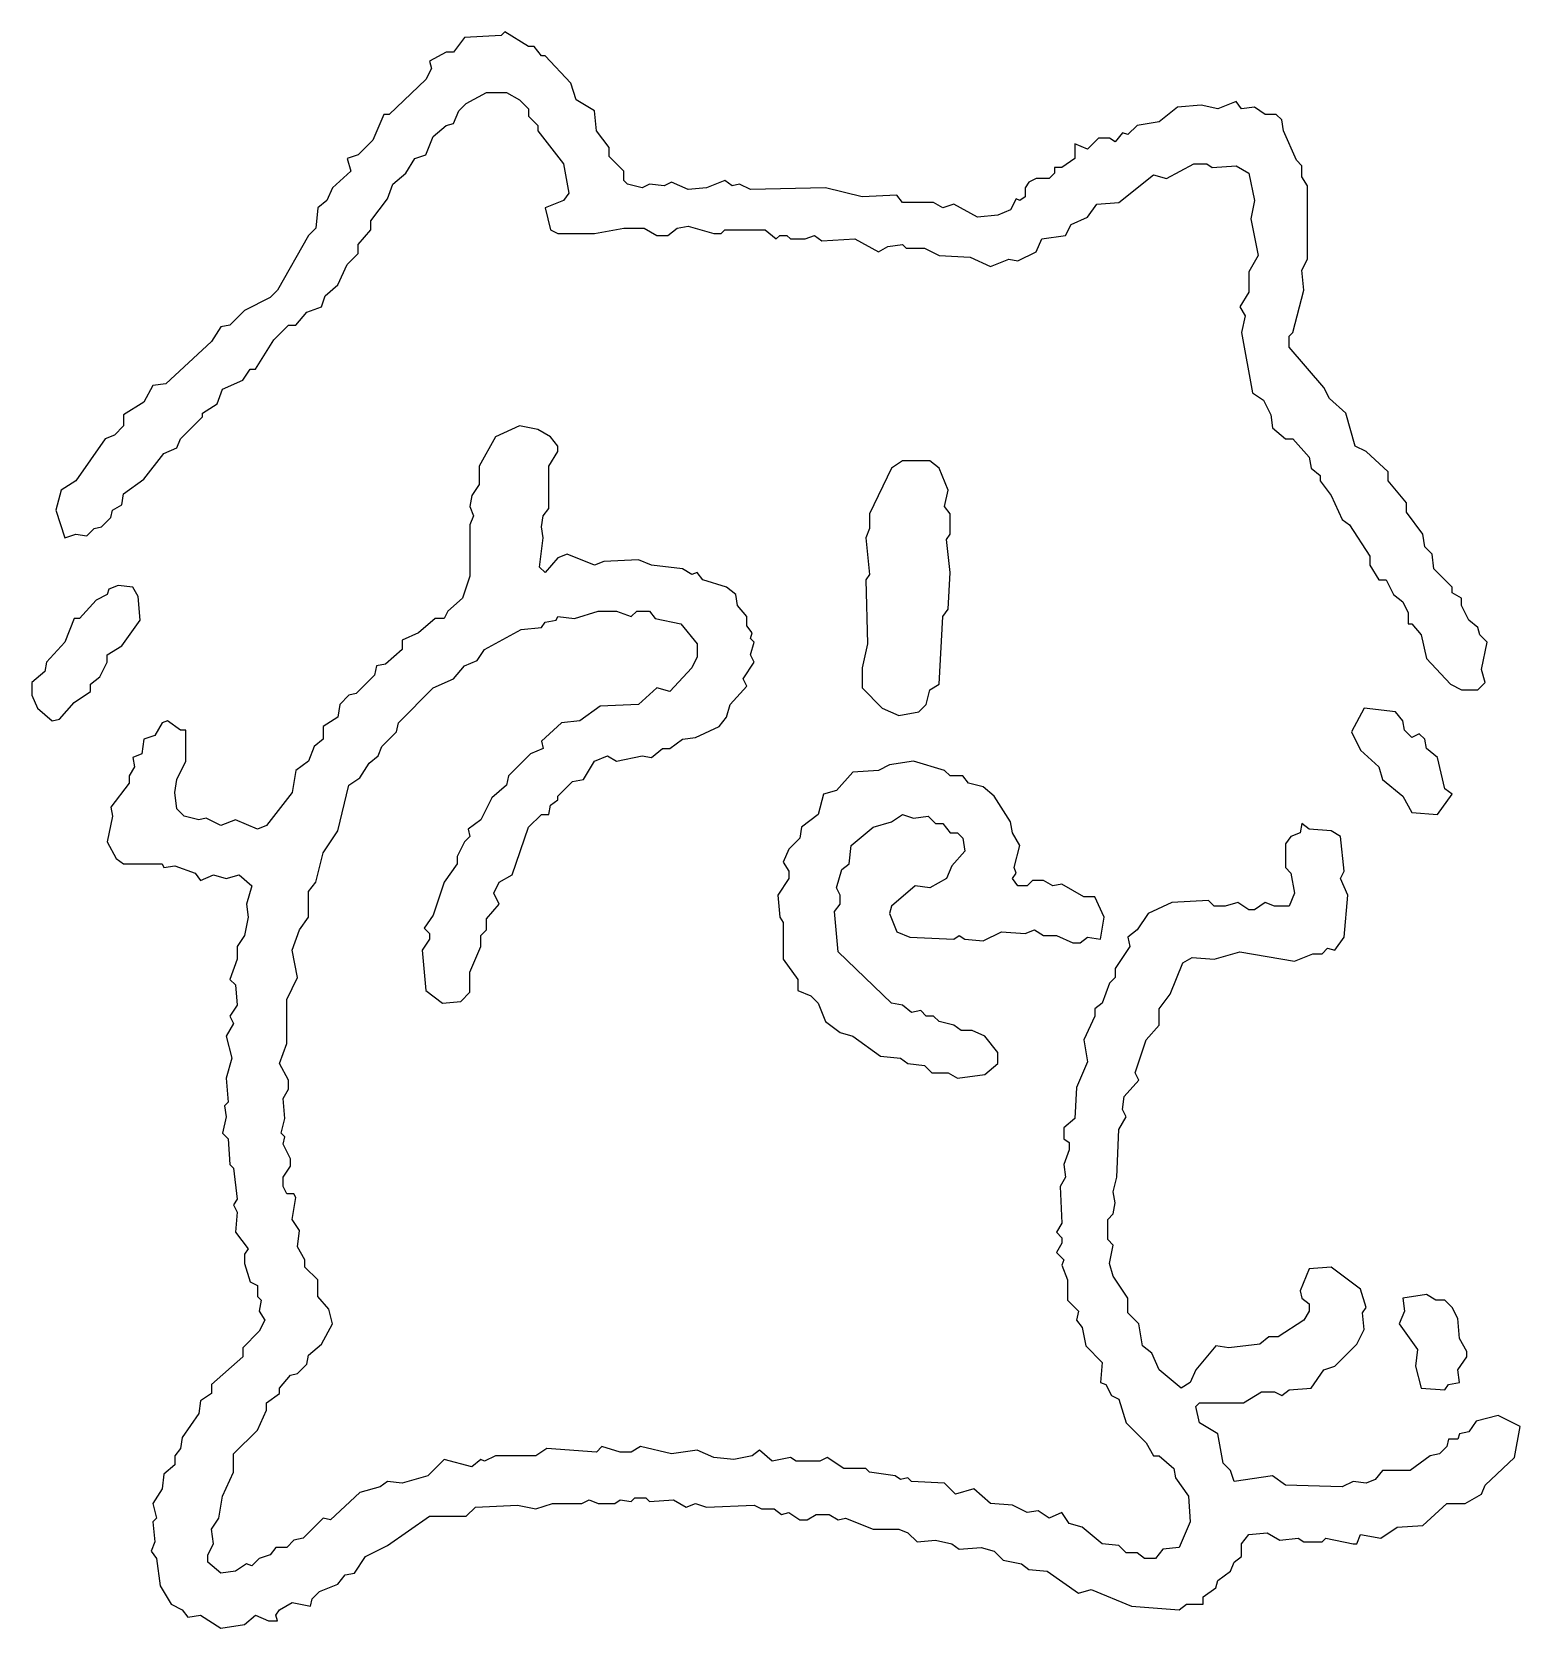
# Model space of a CAD drawing. Header units: millimetres. Extents: x -20 to 180, y -38 to 177.
import ezdxf

# ---------------------------------------------------------------- set-up
doc = ezdxf.new("R2010")
doc.units = ezdxf.units.MM

msp = doc.modelspace()

# ---------------------------------------------------------------- linework, layer by layer
for points in [[(-17.009, 112.574), (-15.775, 108.871), (-14.294, 109.365), (-12.813, 109.118), (-11.825, 110.106), (-10.838, 110.352), (-9.604, 111.587), (-9.357, 112.574), (-8.123, 113.315), (-7.876, 114.796), (-5.161, 116.77), (-2.445, 120.226), (-0.718, 120.967), (-0.224, 122.201), (2.738, 125.163), (2.738, 125.657), (4.713, 126.891), (5.454, 128.866), (8.169, 130.1), (9.156, 131.581), (9.897, 131.581), (12.365, 135.53), (14.34, 137.505), (15.327, 137.505), (16.808, 139.233), (18.783, 139.974), (19.277, 141.455), (21.005, 142.936), (22.239, 145.651), (23.72, 147.132), (23.72, 148.366), (25.448, 150.341), (25.448, 151.575), (27.669, 154.537), (28.41, 156.512), (30.138, 157.993), (31.372, 159.968), (32.853, 160.462), (33.84, 162.93), (35.568, 164.411), (36.556, 164.658), (37.296, 166.386), (38.284, 167.373), (40.999, 168.854), (43.714, 168.854), (45.442, 167.867), (46.676, 166.633), (46.676, 165.645), (47.91, 164.411), (47.91, 163.67), (51.366, 159.227), (52.107, 155.278), (51.366, 154.29), (48.898, 153.303), (49.638, 150.341), (50.626, 149.847), (55.563, 149.847), (59.512, 150.588), (62.227, 150.588), (63.955, 149.6), (65.436, 149.6), (66.67, 150.588), (68.152, 150.835), (71.607, 149.847), (72.595, 149.847), (73.088, 150.341), (78.519, 150.341), (80, 149.107), (80.494, 149.6), (81.481, 149.6), (81.975, 149.107), (83.949, 149.107), (85.184, 149.6), (86.171, 148.86), (90.614, 149.107), (93.823, 147.379), (95.057, 148.119), (97.032, 148.366), (97.526, 147.873), (99.994, 147.873), (101.969, 146.885), (106.165, 146.638), (108.881, 145.404), (111.349, 146.392), (112.583, 146.145), (115.052, 147.379), (115.792, 149.107), (119.001, 149.6), (119.742, 151.082), (121.963, 152.069), (123.197, 153.797), (126.16, 154.044), (130.85, 157.746), (132.577, 157.253), (136.28, 159.227), (138.008, 159.227), (138.749, 158.734), (141.958, 158.98), (143.685, 157.993), (144.426, 154.29), (143.932, 151.822), (144.92, 146.885), (143.685, 144.664), (143.685, 141.948), (142.451, 139.974), (143.192, 138.739), (142.698, 136.518), (144.179, 128.372), (145.66, 127.385), (146.648, 125.41), (146.894, 123.682), (148.622, 122.201), (149.61, 122.201), (151.831, 119.732), (152.078, 118.251), (153.312, 117.264), (153.312, 116.524), (154.793, 114.549), (156.274, 111.34), (157.262, 110.599), (159.977, 106.403), (159.977, 105.169), (161.211, 103.194), (162.199, 103.194), (163.186, 101.219), (164.42, 100.232), (165.161, 98.751), (165.161, 97.27), (165.654, 97.27), (166.889, 95.789), (167.629, 92.58), (170.838, 89.124), (172.319, 88.383), (174.541, 88.383), (175.528, 89.371), (175.034, 91.099), (175.775, 94.801), (174.788, 95.789), (174.541, 96.776), (173.307, 97.763), (172.319, 99.738), (172.319, 100.726), (171.085, 101.466), (171.085, 102.207), (168.617, 104.675), (168.37, 106.65), (167.382, 107.637), (167.135, 109.365), (164.914, 112.327), (164.914, 113.561), (162.445, 116.524), (162.445, 117.758), (159.483, 120.473), (158.002, 121.214), (156.768, 125.657), (154.546, 127.631), (153.806, 129.113), (149.116, 134.543), (149.116, 136.024), (149.61, 136.518), (151.091, 142.195), (150.844, 144.91), (151.584, 146.392), (151.584, 156.265), (150.844, 157.499), (150.844, 158.98), (150.103, 159.721), (148.375, 163.67), (148.129, 165.152), (147.388, 165.892), (145.907, 165.892), (144.426, 166.879), (142.698, 166.633), (141.958, 167.62), (139.489, 166.633), (137.268, 167.126), (134.059, 166.879), (131.59, 164.905), (128.628, 164.411), (127.394, 163.177), (126.653, 163.424), (125.666, 162.189), (124.925, 162.683), (123.444, 162.683), (121.963, 161.202), (120.235, 161.943), (120.235, 159.968), (118.507, 158.734), (117.52, 158.734), (117.52, 157.993), (116.78, 157.253), (115.052, 157.253), (114.064, 156.759), (113.571, 156.018), (113.571, 154.784), (112.83, 154.29), (112.336, 154.537), (111.596, 153.056), (109.868, 152.316), (107.153, 152.069), (103.944, 153.797), (102.463, 153.303), (101.228, 154.044), (97.032, 154.044), (96.292, 155.031), (91.602, 154.784), (86.665, 156.018), (76.544, 155.772), (75.063, 156.512), (74.076, 156.265), (73.088, 157.006), (70.62, 156.018), (68.152, 155.772), (65.93, 156.759), (64.943, 156.265), (62.968, 156.512), (61.98, 156.018), (60.006, 156.512), (59.512, 157.006), (59.512, 158.24), (57.537, 160.215), (57.537, 161.449), (55.809, 163.67), (55.563, 166.386), (53.094, 167.867), (52.354, 170.088), (48.898, 173.791), (48.404, 173.791), (47.417, 175.025), (46.676, 175.025), (43.467, 177), (42.974, 176.506), (38.037, 176.259), (36.556, 174.285), (35.568, 174.285), (33.347, 173.051), (33.594, 172.063), (32.853, 170.582), (27.916, 165.892), (27.176, 165.892), (25.695, 162.436), (23.72, 160.462), (22.239, 159.968), (22.732, 158.24), (20.264, 156.018), (19.524, 154.29), (18.289, 153.303), (18.042, 150.588), (17.055, 149.6), (12.859, 142.195), (11.871, 141.208), (8.416, 139.48), (6.441, 137.505), (5.207, 137.258), (3.972, 135.284), (-2.199, 129.606), (-3.927, 129.359), (-5.161, 127.138), (-7.876, 125.41), (-7.876, 123.929), (-9.11, 122.695), (-10.344, 122.201), (-14.294, 116.524), (-16.269, 115.289)], [(-6.642, 79.25), (-6.395, 78.016), (-7.135, 76.782), (-7.135, 75.794), (-9.604, 72.586), (-9.357, 71.351), (-10.098, 67.896), (-8.863, 65.674), (-7.876, 64.933), (-2.692, 64.933), (-2.445, 64.44), (-0.964, 64.687), (1.751, 63.699), (2.491, 62.712), (4.219, 63.452), (5.947, 62.959), (7.675, 63.452), (9.403, 61.971), (8.662, 59.503), (8.909, 57.775), (8.416, 55.307), (7.428, 53.825), (7.428, 52.098), (6.441, 49.382), (7.181, 48.642), (7.428, 45.927), (6.441, 44.445), (6.935, 43.458), (5.947, 41.73), (6.688, 38.768), (5.947, 36.053), (6.194, 32.844), (5.7, 32.35), (5.947, 30.869), (5.454, 28.648), (6.194, 27.907), (6.441, 24.451), (6.935, 23.958), (7.428, 19.761), (6.935, 19.021), (7.428, 18.033), (7.181, 15.318), (8.909, 13.096), (8.416, 12.356), (8.416, 11.122), (9.156, 8.653), (10.144, 8.16), (10.144, 6.679), (10.637, 6.185), (10.39, 4.704), (11.131, 3.47), (10.39, 1.989), (8.169, -0.233), (8.169, -1.467), (3.972, -5.17), (3.972, -6.404), (2.491, -7.392), (2.245, -9.119), (0.023, -12.328), (-0.224, -13.809), (-0.964, -14.797), (-0.964, -16.031), (-2.445, -17.265), (-2.692, -19.24), (-3.927, -21.215), (-3.433, -23.189), (-3.927, -23.683), (-3.68, -26.398), (-4.173, -27.633), (-3.433, -28.62), (-2.939, -32.323), (-1.458, -34.791), (0.023, -35.532), (0.763, -36.519), (2.491, -36.272), (5.207, -38), (8.416, -37.506), (9.897, -36.272), (11.625, -37.013), (12.859, -37.013), (12.612, -36.272), (13.106, -35.532), (14.834, -34.544), (17.302, -35.038), (17.549, -34.051), (18.536, -33.063), (21.005, -32.076), (21.992, -30.842), (23.226, -30.595), (24.707, -28.373), (27.669, -26.892), (33.347, -22.943), (38.284, -22.943), (39.518, -21.708), (45.195, -21.462), (47.664, -21.955), (49.885, -21.215), (53.835, -21.215), (54.822, -20.721), (56.056, -21.215), (58.278, -21.215), (59.018, -20.721), (60.499, -20.968), (60.993, -20.474), (62.474, -20.474), (62.968, -20.968), (66.177, -20.721), (67.905, -21.708), (69.139, -21.215), (70.62, -21.708), (77.038, -21.462), (78.025, -21.955), (79.753, -21.955), (80.741, -22.696), (81.728, -22.449), (83.209, -23.436), (84.196, -23.436), (85.431, -22.696), (87.158, -22.696), (88.393, -23.436), (89.38, -23.189), (93.083, -24.67), (96.538, -24.67), (97.773, -25.164), (99.007, -26.398), (101.475, -26.152), (103.697, -26.645), (104.684, -27.386), (107.646, -27.139), (109.374, -27.633), (110.608, -28.867), (113.077, -29.361), (114.064, -30.101), (116.533, -30.348), (120.729, -33.31), (122.457, -32.816), (127.887, -35.038), (134.305, -35.532), (135.293, -34.791), (137.514, -34.791), (137.514, -33.804), (139.242, -32.569), (139.489, -31.582), (141.217, -30.348), (141.711, -29.114), (142.698, -28.373), (142.698, -26.645), (143.685, -25.411), (146.154, -25.164), (147.882, -26.152), (150.35, -25.905), (151.091, -26.398), (153.559, -26.398), (154.053, -25.905), (157.755, -26.645), (158.249, -26.645), (158.743, -25.411), (161.458, -25.905), (163.68, -24.424), (167.135, -24.177), (170.344, -21.215), (172.813, -21.215), (175.034, -19.98), (175.528, -18.746), (179.478, -15.044), (180.218, -10.847), (177.256, -9.366), (174.294, -10.107), (173.307, -11.588), (172.072, -11.835), (171.825, -12.575), (170.591, -12.575), (170.344, -13.563), (169.357, -14.55), (168.123, -14.797), (165.408, -16.772), (161.705, -16.772), (160.718, -18.006), (159.483, -18.499), (157.755, -18.253), (156.274, -18.993), (148.622, -18.746), (146.894, -17.512), (141.711, -18.253), (141.217, -16.772), (140.23, -15.784), (139.489, -11.835), (137.021, -10.354), (136.527, -8.132), (137.021, -7.638), (142.945, -7.638), (145.413, -6.157), (147.141, -6.157), (148.129, -6.651), (149.116, -5.91), (152.078, -5.664), (153.806, -3.195), (155.287, -2.701), (158.249, 0.261), (159.237, 2.235), (158.99, 4.457), (159.483, 5.197), (158.743, 7.666), (154.793, 10.628), (151.831, 10.381), (150.597, 7.419), (150.844, 6.432), (151.831, 5.691), (151.831, 4.704), (151.091, 3.47), (147.635, 1.248), (146.401, 1.248), (145.166, 0.261), (140.97, -0.233), (139.242, 0.014), (136.527, -3.195), (135.786, -4.923), (134.552, -5.664), (131.59, -3.195), (130.603, -0.974), (129.369, 0.014), (128.875, 2.976), (127.394, 4.457), (127.394, 6.432), (125.419, 9.394), (124.925, 11.122), (125.419, 13.59), (124.679, 14.331), (124.679, 17.046), (125.419, 17.786), (125.666, 19.268), (125.419, 20.749), (125.913, 22.723), (126.16, 29.141), (127.147, 30.869), (126.653, 31.856), (126.9, 33.584), (128.875, 35.806), (128.381, 36.793), (129.862, 41.237), (131.59, 43.211), (131.59, 45.433), (133.071, 47.408), (134.799, 51.604), (136.033, 52.344), (138.995, 52.098), (142.451, 53.085), (149.856, 51.851), (152.325, 52.838), (153.559, 52.838), (154.3, 53.579), (155.287, 53.332), (156.521, 55.06), (157.015, 60.737), (156.028, 62.959), (156.521, 63.946), (156.028, 68.636), (154.793, 69.377), (151.831, 69.623), (150.844, 70.364), (150.597, 69.13), (149.363, 68.636), (148.622, 67.649), (148.622, 64.44), (149.363, 63.699), (149.856, 60.984), (149.116, 59.256), (147.141, 59.256), (145.907, 59.75), (144.426, 58.762), (143.685, 58.762), (142.204, 59.75), (140.476, 59.256), (138.995, 59.256), (138.255, 59.997), (133.318, 59.75), (130.109, 58.269), (128.628, 56.047), (127.394, 55.06), (127.641, 53.825), (125.666, 50.863), (125.666, 49.629), (124.925, 48.889), (123.938, 46.173), (122.951, 45.433), (122.951, 44.445), (121.47, 41.237), (121.963, 38.274), (120.482, 34.819), (120.235, 30.622), (118.754, 29.388), (118.754, 27.907), (119.495, 27.413), (119.495, 26.426), (118.754, 24.451), (119.001, 22.723), (118.261, 21.489), (118.507, 16.552), (117.767, 15.318), (118.507, 14.577), (118.507, 13.837), (117.767, 12.603), (118.754, 11.615), (118.507, 10.875), (119.248, 8.9), (119.248, 6.185), (120.729, 4.704), (120.482, 3.47), (121.223, 2.482), (121.716, 0.014), (123.938, -2.208), (123.691, -4.923), (124.432, -5.17), (125.172, -6.651), (126.16, -7.145), (127.147, -10.354), (129.862, -13.069), (130.85, -14.797), (131.59, -14.797), (133.565, -16.525), (133.812, -17.759), (135.54, -20.227), (135.786, -23.683), (134.305, -27.139), (132.084, -27.386), (131.096, -28.62), (129.615, -28.62), (128.628, -27.879), (127.147, -27.879), (126.16, -26.892), (123.938, -26.645), (121.223, -24.424), (119.495, -23.93), (118.507, -22.449), (116.78, -23.189), (115.299, -22.202), (113.817, -22.449), (111.843, -21.462), (108.881, -21.215), (106.659, -19.24), (104.191, -19.98), (102.71, -18.499), (98.266, -18.253), (97.773, -17.759), (96.785, -18.006), (96.045, -17.512), (92.589, -17.018), (92.095, -16.525), (89.133, -16.525), (86.912, -15.044), (85.924, -15.537), (82.715, -15.537), (81.975, -15.044), (79.506, -15.537), (77.778, -14.056), (76.791, -14.797), (74.323, -15.29), (71.607, -15.044), (69.386, -14.056), (65.93, -14.55), (61.734, -13.563), (60.499, -14.303), (59.018, -14.303), (56.55, -13.563), (55.809, -14.303), (49.145, -13.809), (47.664, -14.797), (42.233, -14.797), (40.752, -15.537), (40.258, -15.29), (39.024, -16.278), (35.321, -15.29), (33.1, -17.512), (29.644, -18.499), (27.669, -18.253), (26.682, -18.993), (23.967, -19.734), (20.017, -23.436), (19.03, -23.189), (16.315, -25.905), (15.08, -26.152), (14.093, -27.139), (12.612, -27.139), (11.871, -28.126), (10.39, -28.62), (9.403, -29.607), (8.662, -29.361), (7.181, -30.348), (5.207, -30.595), (3.479, -29.114), (3.479, -28.126), (4.219, -26.645), (3.972, -24.67), (4.96, -23.189), (5.454, -20.227), (6.935, -17.018), (6.935, -14.55), (10.144, -11.341), (11.378, -8.626), (11.378, -7.638), (13.106, -6.404), (13.106, -5.664), (14.587, -3.936), (15.574, -3.689), (16.808, -2.455), (17.055, -1.22), (18.783, 0.261), (20.264, 2.976), (19.77, 4.951), (18.289, 6.679), (18.289, 8.9), (16.561, 10.628), (16.561, 11.615), (15.574, 13.343), (15.821, 15.565), (14.834, 17.046), (15.327, 20.008), (15.08, 20.502), (14.093, 20.502), (13.599, 21.489), (13.599, 22.723), (14.587, 24.204), (14.587, 25.192), (13.599, 27.166), (13.846, 28.154), (13.352, 28.648), (13.846, 30.622), (13.599, 33.338), (14.34, 34.572), (14.34, 35.806), (13.106, 38.028), (14.093, 40.743), (14.093, 46.667), (15.574, 49.629), (14.834, 53.332), (15.821, 56.047), (17.055, 57.775), (17.055, 61.231), (18.042, 62.465), (19.03, 66.414), (21.005, 69.377), (22.486, 75.548), (23.967, 76.535), (25.201, 78.51), (26.435, 79.497), (26.929, 80.731), (28.904, 82.706), (29.15, 83.94), (33.84, 88.63), (36.556, 89.865), (38.037, 91.592), (39.765, 92.333), (40.752, 93.814), (45.689, 96.529), (48.404, 96.776), (48.898, 97.517), (50.379, 97.763), (50.626, 98.257), (52.847, 98.01), (56.056, 98.998), (58.525, 98.998), (60.499, 98.257), (61.24, 98.998), (62.968, 98.998), (63.708, 98.01), (67.164, 97.27), (69.386, 94.555), (69.386, 92.827), (68.645, 91.346), (65.683, 88.137), (63.955, 88.63), (61.487, 86.409), (56.303, 86.162), (53.588, 84.187), (51.119, 83.94), (48.404, 81.472), (48.651, 80.485), (46.923, 79.744), (43.961, 76.782), (43.714, 75.548), (41.739, 73.82), (40.258, 70.858), (38.53, 69.623), (38.777, 68.636), (38.037, 67.896), (37.049, 65.921), (37.049, 64.933), (35.321, 62.465), (33.84, 58.022), (32.606, 56.294), (33.347, 55.553), (33.347, 54.813), (32.359, 53.332), (32.853, 47.901), (35.075, 46.173), (37.543, 46.42), (38.777, 47.654), (38.777, 50.37), (40.258, 53.825), (40.258, 55.307), (40.999, 56.047), (40.999, 57.528), (42.727, 59.503), (41.986, 60.984), (42.727, 62.465), (44.455, 63.452), (46.676, 69.87), (48.404, 71.598), (49.392, 71.598), (49.638, 72.832), (50.626, 73.573), (50.626, 74.067), (52.6, 76.041), (54.082, 76.288), (55.563, 78.757), (57.29, 79.497), (58.525, 78.757), (61.98, 79.497), (63.215, 79.25), (64.696, 80.485), (65.683, 80.485), (67.411, 81.719), (69.139, 81.966), (72.348, 83.447), (73.335, 84.681), (73.829, 86.409), (76.051, 88.877), (75.557, 89.865), (77.038, 92.086), (76.544, 93.073), (77.038, 94.801), (76.544, 95.295), (76.791, 96.036), (76.051, 97.023), (76.051, 98.257), (74.816, 99.738), (74.569, 101.219), (73.335, 102.207), (70.126, 103.194), (69.386, 104.181), (68.645, 103.935), (67.411, 104.675), (63.215, 105.169), (61.487, 105.909), (56.797, 105.662), (55.563, 105.169), (51.86, 106.65), (50.626, 106.156), (48.898, 104.181), (48.157, 104.922), (48.651, 108.871), (48.404, 110.352), (48.651, 111.834), (49.392, 112.821), (49.392, 118.498), (50.626, 120.473), (50.626, 121.214), (49.638, 122.448), (47.91, 123.435), (45.442, 123.929), (42.233, 122.448), (40.011, 118.498), (40.011, 116.03), (39.024, 114.549), (38.777, 113.068), (39.271, 111.834), (38.777, 110.599), (38.777, 103.688), (37.79, 100.726), (35.815, 98.998), (35.321, 98.01), (34.087, 98.01), (31.866, 96.036), (29.644, 95.048), (29.644, 93.814), (27.423, 91.839), (26.188, 91.592), (25.941, 90.358), (23.473, 87.89), (22.486, 87.643), (21.251, 86.409), (21.005, 84.681), (19.03, 83.447), (19.03, 81.719), (17.796, 80.731), (17.055, 78.757), (15.327, 77.522), (14.834, 74.56), (11.378, 70.117), (10.144, 69.623), (7.181, 70.858), (5.207, 70.117), (3.232, 71.104), (2.245, 70.858), (0.27, 71.351), (-0.718, 72.339), (-0.964, 74.56), (-0.718, 76.288), (0.517, 78.757), (0.517, 82.953), (-0.224, 82.953), (-1.952, 84.187), (-2.692, 83.94), (-3.68, 82.212), (-5.161, 81.719), (-5.408, 79.744)], [(100.735, 119.239), (97.032, 119.239), (95.551, 118.251), (92.589, 112.08), (92.589, 110.106), (92.095, 108.871), (92.589, 103.935), (92.095, 103.194), (92.342, 94.555), (91.602, 91.346), (91.602, 88.63), (94.317, 85.915), (96.538, 84.928), (99.254, 85.421), (100.241, 86.409), (100.735, 88.383), (101.969, 89.124), (102.463, 98.257), (103.203, 99.245), (103.45, 104.181), (102.956, 108.625), (103.45, 109.365), (103.45, 112.08), (102.71, 113.068), (103.203, 115.289), (101.969, 118.251)], [(-6.642, 102.207), (-8.617, 102.454), (-9.851, 101.96), (-10.098, 101.219), (-11.579, 100.479), (-13.8, 98.01), (-14.541, 98.01), (-15.775, 94.801), (-18.243, 92.086), (-18.49, 90.852), (-20.218, 89.371), (-20.218, 87.643), (-19.478, 85.915), (-17.503, 84.187), (-16.515, 84.434), (-14.541, 86.656), (-12.319, 88.137), (-12.319, 89.124), (-11.085, 90.111), (-10.098, 92.086), (-10.098, 93.073), (-8.123, 94.308), (-5.654, 97.763), (-5.901, 100.972)], [(159.237, 85.915), (157.509, 82.706), (158.743, 80.238), (161.211, 78.016), (161.705, 76.288), (164.42, 74.067), (165.654, 71.845), (169.11, 71.598), (171.085, 74.313), (170.098, 75.054), (169.11, 79.25), (167.629, 80.485), (167.382, 81.719), (166.642, 82.459), (165.654, 81.966), (164.667, 82.953), (164.42, 84.187), (163.433, 85.421)], [(90.367, 77.276), (88.146, 74.807), (86.418, 74.313), (85.677, 71.598), (83.456, 69.87), (83.209, 68.389), (81.728, 66.908), (80.987, 65.18), (81.728, 63.946), (81.728, 62.959), (80.247, 60.737), (80.494, 57.775), (80.987, 57.034), (80.987, 52.098), (82.962, 49.382), (82.962, 47.901), (84.69, 47.161), (85.677, 46.173), (86.665, 43.705), (88.639, 42.224), (90.367, 41.73), (94.07, 39.015), (96.785, 38.768), (97.773, 38.028), (99.994, 37.781), (100.982, 36.793), (103.203, 36.793), (104.437, 36.053), (108.14, 36.546), (109.868, 38.028), (109.868, 39.509), (108.14, 41.73), (106.412, 42.471), (104.931, 42.471), (103.944, 43.211), (101.969, 43.705), (101.228, 44.445), (100.241, 44.445), (99.501, 45.186), (98.266, 44.939), (97.032, 45.927), (95.551, 46.173), (88.393, 53.085), (87.899, 58.515), (88.639, 59.503), (88.639, 60.737), (88.146, 61.724), (88.886, 64.193), (89.874, 64.933), (90.121, 67.402), (93.083, 69.87), (95.551, 70.611), (97.032, 71.598), (98.513, 71.104), (100.488, 71.351), (101.475, 70.364), (102.463, 70.364), (103.45, 69.13), (104.437, 69.13), (105.178, 68.389), (105.425, 66.661), (103.697, 64.687), (102.956, 62.959), (100.735, 61.724), (98.76, 61.971), (95.551, 59.256), (95.304, 58.269), (96.292, 55.8), (98.02, 55.06), (103.944, 54.813), (104.684, 55.307), (105.425, 54.813), (107.893, 54.566), (110.362, 55.8), (113.571, 55.553), (114.805, 56.047), (116.039, 55.307), (117.767, 55.307), (119.989, 54.319), (120.976, 54.319), (121.963, 55.06), (123.691, 54.813), (124.185, 57.775), (122.951, 60.49), (121.47, 60.49), (118.507, 62.218), (117.273, 61.971), (116.039, 62.712), (114.558, 62.712), (113.817, 61.971), (112.583, 61.971), (111.843, 62.959), (112.336, 63.699), (112.09, 64.44), (112.83, 67.402), (111.843, 69.13), (111.596, 70.611), (109.374, 74.067), (107.893, 75.301), (105.918, 75.794), (105.178, 76.782), (103.45, 76.782), (102.71, 77.522), (98.513, 78.757), (95.304, 78.263), (93.823, 77.522)], [(164.42, 6.432), (164.667, 4.704), (163.927, 2.976), (166.395, -0.48), (166.148, -2.701), (166.889, -5.664), (170.098, -5.91), (170.591, -5.17), (172.072, -4.923), (171.825, -3.195), (173.06, -1.467), (173.06, -0.727), (172.072, 1.001), (171.825, 3.716), (171.085, 5.197), (170.098, 6.185), (168.863, 6.185), (167.629, 6.925)]]:
    msp.add_lwpolyline(points, close=True)

doc.saveas('drawing.dxf')
